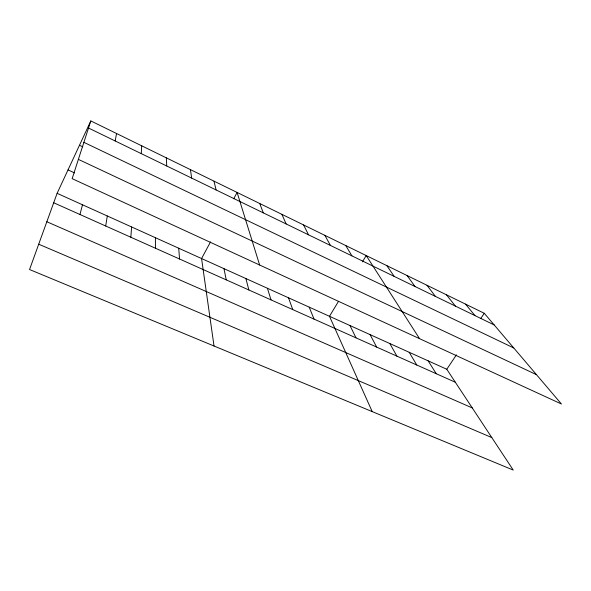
<?xml version="1.0" encoding="UTF-8"?>
<svg xmlns="http://www.w3.org/2000/svg" width="591" height="591" viewBox="0 0 591 591"><rect width="100%" height="100%" fill="white"/><g stroke="black" fill="none" stroke-linecap="round" stroke-linejoin="round"><path stroke-width="0.89" d="M141.256 153.63L141.7 145.8M130.84 237.235L131.608 226.959M105.686 225.998L107.303 215.981M115.186 140.976L116.538 133.5M79.984 214.511L82.474 204.774M90.815 120.926L72.146 178.659L561.45 404.022L484.265 313.282L90.815 120.926L57.113 193.323L29.55 269.526L513.224 470.074L446.781 369.257L57.113 193.323M210.529 241.882L201.575 258.548L214.023 346.016M233.696 198.79L237.109 192.452L259.641 265.012M338.532 301.321L329.475 316.296L372.212 411.602M362.416 261.835L366.213 255.563L419.558 338.665M446.781 369.257L456.415 354.866M480.742 318.534L484.265 313.282M38.711 244.209L491.815 437.584M46.837 221.743L472.268 407.93M53.7 202.765L455.351 382.251M68.024 169.89L74.599 172.934M78.381 159.371L536.48 374.672M79.475 145.283L82.784 146.849M83.892 142.342L513.771 347.966M88.517 128.025L494.165 324.924M465.531 304.121L474.965 315.601M446.441 294.783L455.38 306.101M426.968 285.268L435.404 296.401M407.118 275.561L415.015 286.502M386.869 265.662L394.212 276.403M428.15 360.842L436.247 373.719M345.757 245.568L351.933 255.881M409.164 352.273L416.773 365.016M389.809 343.534L396.916 356.144M324.895 235.366L330.45 245.457M370.092 334.632L376.659 347.087M303.611 224.964L308.532 234.819M349.983 325.552L356.004 337.86M281.9 214.348L286.14 223.952M309.189 307.135L314.05 319.11M259.737 203.511L263.283 212.856M288.504 297.79L292.759 309.595M267.413 288.268L271.033 299.888M245.9 278.56L248.87 289.982M214.008 181.156L216.062 189.94M223.959 268.654L226.242 279.868M190.42 169.624L191.676 178.098M178.726 248.227L179.546 259.006M166.322 157.841L166.743 165.997M155.411 237.7L155.455 248.235"/></g></svg>
